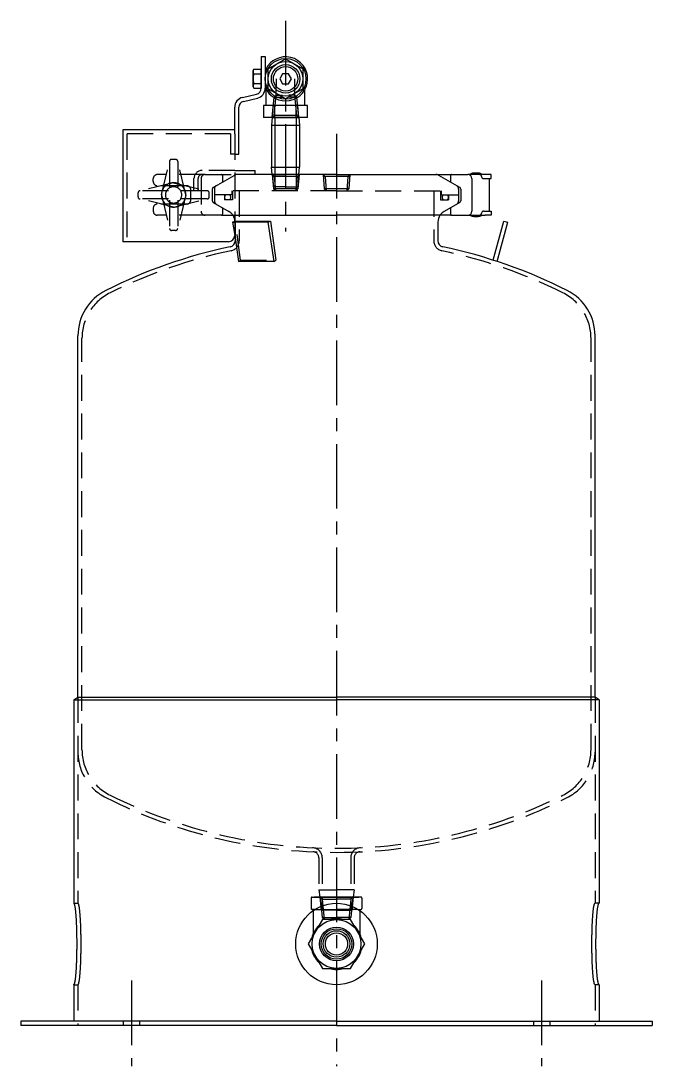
# Model space of a CAD drawing. Extents: x -205 to 605, y -774 to 175.
# Drawn here: x 295 to 605, y -738 to -225 of the extents above; entities that cross this region are included whole.
import ezdxf

# ---------------------------------------------------------------- set-up
doc = ezdxf.new("R2010")
doc.units = 0
doc.linetypes.add('CENTER', pattern=[50.8, 31.75, -6.35, 6.35, -6.35])
doc.linetypes.add('DASHED', pattern=[19.05, 12.7, -6.35])
doc.layers.get('0').update_dxf_attribs({"linetype": 'CONTINUOUS'})
doc.layers.add('CENTER', color=1, linetype='CENTER')

msp = doc.modelspace()

# ---------------------------------------------------------------- linework, layer by layer
at = {"color": 7, "linetype": 'CONTINUOUS'}
for p, q in [((413, -242), (415, -242)), ((413, -242), (413, -257.61)), ((415, -242), (415, -257.61)), ((409, -248.92), (409.35, -248.3)), ((409, -256.92), (409, -248.92)), ((409.35, -248.3), (413, -248.3)), ((409.35, -250.61), (413, -250.61)), ((413, -257.54), (413, -248.3)), ((415, -248.38), (416.5, -248.38)), ((409.35, -255.23), (413, -255.23)), ((415, -256.38), (416.5, -256.38)), ((403.87, -262.11), (410.67, -260.54)), ((409, -256.92), (409.35, -257.54)), ((409.35, -257.54), (413, -257.54)), ((415.5, -266.05), (415.5, -258.2)), ((434.5, -266.05), (434.5, -258.17)), ((400, -280), (400, -266.98)), ((402, -290), (402, -266.98)), ((404.32, -264.05), (411.12, -262.49)), ((435.82, -266.05), (414.18, -266.05)), ((414.18, -266.05), (414.18, -272)), ((435.82, -272), (435.82, -266.05)), ((435.82, -272), (414.18, -272)), ((418.44, -272), (418.1, -275.7)), ((418.44, -272), (431.56, -272)), ((419.75, -272), (419.75, -300)), ((430.25, -272), (430.25, -300)), ((431.56, -272), (431.9, -275.7)), ((418.1, -275.7), (418.1, -296.3)), ((418.1, -275.7), (431.9, -275.7)), ((431.9, -275.7), (431.9, -296.3)), ((345, -278), (345, -333)), ((400, -278), (345, -278)), ((400, -290), (402, -290)), ((418.44, -300), (418.1, -296.3)), ((418.1, -296.3), (431.9, -296.3)), ((431.56, -300), (431.9, -296.3)), ((400, -298), (410, -298)), ((450, -300), (400, -300)), ((410, -300), (410, -298)), ((418.44, -300), (425, -300)), ((450, -300), (514.5, -300)), ((526.01, -300), (514.5, -300)), ((516.5, -302), (516.5, -318)), ((521.25, -301), (521.25, -301)), ((522.25, -302), (525.04, -302)), ((525.04, -302), (526.01, -302)), ((525.04, -302), (525.04, -318)), ((526.01, -302), (526.01, -300)), ((522.25, -318), (525.04, -318)), ((525.04, -318), (526.01, -318)), ((526.01, -318), (526.01, -320)), ((400, -320), (450, -320)), ((400, -322.98), (400.26, -322.87)), ((416.31, -323.38), (400, -323.38)), ((400.26, -322.87), (417.59, -322.87)), ((416.31, -323.38), (417.59, -322.87)), ((416.31, -323.38), (419.21, -342.7)), ((417.59, -322.87), (420.16, -342.09)), ((500.82, -320), (450, -320)), ((499.8, -323.35), (499.8, -332.56)), ((506.5, -320), (500.82, -320)), ((506.5, -320), (514.5, -320)), ((514.5, -320), (523.04, -320)), ((521.25, -319), (521.25, -319)), ((526.01, -320), (523.04, -320)), ((527, -342.09), (532.15, -322.87)), ((528.91, -342.7), (534.08, -323.38)), ((532.15, -322.87), (534.08, -323.38)), ((397, -333), (345, -333)), ((400, -330), (401.89, -342.7)), ((419.21, -342.7), (401.89, -342.7)), ((419.21, -342.7), (420.16, -342.09)), ((323, -556.71), (323, -379.24)), ((577, -556.71), (577, -379.24)), ((321, -558), (323, -556.71)), ((321, -558), (450, -558)), ((321, -558), (321, -658)), ((323, -556.71), (450, -556.71)), ((577, -556.71), (450, -556.71)), ((579, -558), (450, -558)), ((579, -558), (577, -556.71)), ((579, -558), (579, -658)), ((438.5, -661.64), (438.5, -673.92)), ((439.46, -661), (450, -661)), ((460.54, -661), (450, -661)), ((461.5, -661.64), (461.5, -673.92)), ((450, -666), (443.93, -666)), ((321, -698), (321, -716)), ((579, -698), (579, -716)), ((450, -716), (295, -716)), ((295, -716), (295, -718)), ((450, -718), (295, -718)), ((450, -716), (605, -716)), ((450, -718), (605, -718)), ((605, -716), (605, -718))]:
    msp.add_line(p, q, dxfattribs=at)
at = {"color": 3, "linetype": 'DASHED'}
for p, q in [((420.44, -260.99), (420.45, -253)), ((429.58, -262.06), (429.6, -253)), ((419.42, -270.99), (420.44, -260.99)), ((419.44, -261.99), (420.44, -260.99)), ((420.44, -260.99), (423.45, -261)), ((429.58, -261.01), (426.57, -261)), ((430.57, -271.01), (429.58, -261.01)), ((430.58, -262.01), (429.58, -261.01)), ((418.42, -271.99), (419.44, -261.99)), ((418.44, -272), (419, -266)), ((419, -266), (431, -266)), ((419.44, -261.99), (423.45, -262)), ((419.75, -272), (419.75, -266)), ((430.58, -262.01), (426.57, -262)), ((430.25, -272), (430.25, -266)), ((431.57, -272.01), (430.58, -262.01)), ((431.56, -272), (431, -266)), ((418.42, -271.99), (419.42, -270.99)), ((430.57, -271.01), (419.42, -270.99)), ((431.57, -272.01), (430.57, -271.01)), ((347, -280), (347, -333)), ((398, -280), (347, -280)), ((398, -280), (398, -290)), ((400, -280), (400, -330)), ((371, -292.54), (369, -292.54)), ((400, -290), (398, -290)), ((364, -310), (368, -293.54)), ((368, -293.54), (368, -326.46)), ((372, -293.54), (372, -326.46)), ((376, -310), (372, -293.54)), ((360, -303.5), (360, -302)), ((385.5, -300), (362, -300)), ((380, -308), (380, -302)), ((382, -308), (382, -302)), ((383.5, -302), (383.5, -318)), ((400, -298), (384, -298)), ((385.5, -300), (400, -300)), ((389.5, -306.29), (399.7, -300.4)), ((394, -300.5), (394, -303.69)), ((418.37, -300), (419, -307)), ((418.37, -300), (419.37, -301)), ((418.44, -300), (419, -306)), ((431.54, -301), (418.46, -301)), ((419.37, -301), (420, -308)), ((419.75, -300), (419.75, -306)), ((430.63, -301), (430, -308)), ((430.25, -300), (430.25, -306)), ((431.63, -300), (430.63, -301)), ((431.63, -300), (431, -307)), ((431.56, -300), (431, -306)), ((443.37, -300), (444.37, -301)), ((443.37, -300), (444, -307)), ((456.54, -301), (443.46, -301)), ((444.37, -301), (445, -308)), ((455.63, -301), (455, -308)), ((456.63, -300), (455.63, -301)), ((456.63, -300), (456, -307)), ((510.5, -306.29), (500.3, -300.4)), ((506, -300.5), (506, -303.69)), ((370, -304), (353.54, -308)), ((386.46, -308), (353.54, -308)), ((376.42, -305.5), (362, -305.5)), ((370, -304), (386.46, -308)), ((378.42, -312.5), (378.42, -307.5)), ((382, -308), (380, -308)), ((389, -307.15), (389, -312.85)), ((390, -307.15), (390, -312.85)), ((450, -308), (398.65, -308)), ((398.65, -308), (398.65, -310)), ((399, -308), (399, -312.4)), ((402.2, -308), (402.2, -332.56)), ((425, -306), (419, -306)), ((431, -307), (419, -307)), ((419, -307), (420, -308)), ((425, -306), (431, -306)), ((431, -307), (430, -308)), ((456, -307), (444, -307)), ((444, -307), (445, -308)), ((450, -308), (501.35, -308)), ((456, -307), (455, -308)), ((497.8, -308), (497.8, -332.56)), ((501, -308), (501, -312.4)), ((501.35, -308), (501.35, -310)), ((510, -307.15), (510, -312.85)), ((511, -307.15), (511, -312.85)), ((352.54, -311), (352.54, -309)), ((386.46, -312), (353.54, -312)), ((370, -316), (353.54, -312)), ((364, -310), (368, -326.46)), ((370, -316), (386.46, -312)), ((376, -310), (372, -326.46)), ((387.46, -311), (387.46, -309)), ((399, -310), (390, -310)), ((395, -310), (395, -312.4)), ((399, -312.4), (395, -312.4)), ((501, -310), (510, -310)), ((501, -312.4), (505, -312.4)), ((505, -310), (505, -312.4)), ((360, -316.5), (360, -318)), ((376.42, -314.5), (362, -314.5)), ((389.5, -313.71), (397.2, -318.16)), ((394, -316.31), (394, -319.5)), ((510.5, -313.71), (502.8, -318.16)), ((506, -316.31), (506, -319.5)), ((385.5, -320), (362, -320)), ((393.5, -320), (385.5, -320)), ((393.5, -320), (400, -320)), ((399, -323.38), (400, -322.98)), ((399, -323.38), (400, -323.38)), ((399, -323.38), (400, -330)), ((400.2, -323.35), (400.2, -332.56)), ((402.84, -342.09), (400.26, -322.87)), ((371, -327.46), (369, -327.46)), ((401.89, -342.7), (402.84, -342.09)), ((402.84, -342.09), (420.16, -342.09)), ((325, -582.56), (325, -380.47)), ((575, -582.56), (575, -380.47)), ((323, -556.71), (323, -658)), ((577, -556.71), (577, -658)), ((441.35, -635.73), (441.35, -651.35)), ((443, -635.72), (443, -661.35)), ((457, -635.72), (457, -661.35)), ((458.65, -635.73), (458.65, -651.35)), ((441.35, -651.35), (450, -651.35)), ((441.35, -651.35), (441.77, -655)), ((458.65, -651.35), (450, -651.35)), ((458.65, -651.35), (458.23, -655)), ((437.5, -655.5), (437.5, -660.5)), ((438, -655), (450, -655)), ((450, -655), (439, -655)), ((441.77, -655), (442.5, -661.35)), ((441.93, -655), (442.93, -665)), ((441.93, -655), (442.93, -656)), ((442.93, -656), (450, -656)), ((442.93, -656), (443.93, -666)), ((462, -655), (450, -655)), ((450, -655), (461, -655)), ((457.07, -656), (450, -656)), ((457.07, -656), (456.07, -666)), ((458.07, -655), (457.07, -656)), ((458.07, -655), (457.07, -665)), ((458.23, -655), (457.5, -661.35)), ((462.5, -655.5), (462.5, -660.5)), ((321, -658), (323, -658)), ((439.46, -661), (438, -661)), ((438.5, -661.64), (438.5, -661)), ((450, -661.35), (442.5, -661.35)), ((450, -661.35), (457.5, -661.35)), ((460.54, -661), (462, -661)), ((461.5, -661.64), (461.5, -661)), ((579, -658), (577, -658)), ((442.93, -665), (450, -665)), ((442.93, -665), (443.93, -666)), ((457.07, -665), (450, -665)), ((457.07, -665), (456.07, -666)), ((321, -698), (323, -698)), ((323, -698), (323, -718)), ((577, -698), (577, -718)), ((579, -698), (577, -698)), ((345.24, -716), (345.24, -718)), ((353.24, -716), (353.24, -718)), ((546.76, -716), (546.76, -718)), ((554.76, -716), (554.76, -718))]:
    msp.add_line(p, q, dxfattribs=at)
at = {"color": 7, "linetype": 'CONTINUOUS'}
for points in [[(433.5, -257.91), (425, -262.81), (416.5, -257.91), (416.5, -248.09), (425, -243.19), (433.5, -248.09)], [(426.44, -255.5), (427.88, -253), (426.44, -250.5), (423.55, -250.5), (422.11, -253), (423.55, -255.5)], [(443.07, -666), (436.14, -678), (443.07, -690), (456.93, -690), (463.86, -678), (456.93, -666)]]:
    msp.add_lwpolyline(points, close=True, dxfattribs=at)
for points in [[(521.25, -300, 0), (521.25, -299.98, 0), (521.25, -299.96, 0), (521.24, -299.94, 0), (521.24, -299.93, 0), (521.23, -299.91, 0), (521.22, -299.89, 0), (521.21, -299.87, 0), (521.2, -299.85, 0), (521.18, -299.84, 0), (521.17, -299.82, 0), (521.15, -299.8, 0), (521.13, -299.78, 0), (521.11, -299.77, 0), (521.09, -299.75, 0), (521.07, -299.73, 0), (521.04, -299.71, 0), (521.01, -299.7, 0), (520.99, -299.68, 0), (520.96, -299.66, 0), (520.92, -299.65, 0), (520.89, -299.63, 0), (520.86, -299.62, 0), (520.82, -299.6, 0), (520.79, -299.58, 0), (520.75, -299.57, 0), (520.71, -299.56, 0), (520.67, -299.54, 0), (520.63, -299.53, 0), (520.58, -299.51, 0), (520.54, -299.5, 0), (520.49, -299.49, 0), (520.45, -299.47, 0), (520.4, -299.46, 0), (520.35, -299.45, 0), (520.3, -299.44, 0), (520.25, -299.42, 0), (520.19, -299.41, 0), (520.14, -299.4, 0), (520.08, -299.39, 0), (520.03, -299.38, 0), (519.97, -299.37, 0), (519.91, -299.36, 0), (519.86, -299.35, 0), (519.8, -299.34, 0), (519.74, -299.33, 0), (519.68, -299.32, 0), (519.61, -299.32, 0), (519.55, -299.31, 0), (519.49, -299.3, 0), (519.43, -299.3, 0), (519.36, -299.29, 0), (519.3, -299.29, 0), (519.23, -299.28, 0), (519.17, -299.28, 0), (519.1, -299.27, 0), (519.04, -299.27, 0), (518.97, -299.26, 0), (518.9, -299.26, 0), (518.84, -299.26, 0), (518.77, -299.26, 0), (518.7, -299.25, 0), (518.63, -299.25, 0), (518.57, -299.25, 0), (518.5, -299.25, 0), (518.43, -299.25, 0), (518.37, -299.25, 0), (518.3, -299.25, 0), (518.23, -299.26, 0), (518.16, -299.26, 0), (518.1, -299.26, 0), (518.03, -299.26, 0), (517.96, -299.27, 0), (517.9, -299.27, 0), (517.83, -299.28, 0), (517.77, -299.28, 0), (517.7, -299.29, 0), (517.64, -299.29, 0), (517.57, -299.3, 0), (517.51, -299.3, 0), (517.45, -299.31, 0), (517.39, -299.32, 0), (517.32, -299.32, 0), (517.26, -299.33, 0), (517.2, -299.34, 0), (517.14, -299.35, 0), (517.09, -299.36, 0), (517.03, -299.37, 0), (516.97, -299.38, 0), (516.92, -299.39, 0), (516.86, -299.4, 0), (516.81, -299.41, 0), (516.75, -299.42, 0), (516.7, -299.44, 0), (516.65, -299.45, 0), (516.6, -299.46, 0), (516.55, -299.47, 0), (516.51, -299.49, 0), (516.46, -299.5, 0), (516.42, -299.51, 0), (516.37, -299.53, 0), (516.33, -299.54, 0), (516.29, -299.56, 0), (516.25, -299.57, 0), (516.21, -299.58, 0), (516.18, -299.6, 0), (516.14, -299.62, 0), (516.11, -299.63, 0), (516.08, -299.65, 0), (516.04, -299.66, 0), (516.01, -299.68, 0), (515.99, -299.7, 0), (515.96, -299.71, 0), (515.93, -299.73, 0), (515.91, -299.75, 0), (515.89, -299.77, 0), (515.87, -299.78, 0), (515.85, -299.8, 0), (515.83, -299.82, 0), (515.82, -299.84, 0), (515.8, -299.85, 0), (515.79, -299.87, 0), (515.78, -299.89, 0), (515.77, -299.91, 0), (515.76, -299.93, 0), (515.76, -299.94, 0), (515.75, -299.96, 0), (515.75, -299.98, 0), (515.75, -300, 0)], [(521.25, -320, 0), (521.25, -320.02, 0), (521.25, -320.04, 0), (521.24, -320.06, 0), (521.24, -320.07, 0), (521.23, -320.09, 0), (521.22, -320.11, 0), (521.21, -320.13, 0), (521.2, -320.15, 0), (521.18, -320.16, 0), (521.17, -320.18, 0), (521.15, -320.2, 0), (521.13, -320.22, 0), (521.11, -320.23, 0), (521.09, -320.25, 0), (521.07, -320.27, 0), (521.04, -320.29, 0), (521.01, -320.3, 0), (520.99, -320.32, 0), (520.96, -320.34, 0), (520.92, -320.35, 0), (520.89, -320.37, 0), (520.86, -320.38, 0), (520.82, -320.4, 0), (520.79, -320.42, 0), (520.75, -320.43, 0), (520.71, -320.44, 0), (520.67, -320.46, 0), (520.63, -320.47, 0), (520.58, -320.49, 0), (520.54, -320.5, 0), (520.49, -320.51, 0), (520.45, -320.53, 0), (520.4, -320.54, 0), (520.35, -320.55, 0), (520.3, -320.56, 0), (520.25, -320.58, 0), (520.19, -320.59, 0), (520.14, -320.6, 0), (520.08, -320.61, 0), (520.03, -320.62, 0), (519.97, -320.63, 0), (519.91, -320.64, 0), (519.86, -320.65, 0), (519.8, -320.66, 0), (519.74, -320.67, 0), (519.68, -320.68, 0), (519.61, -320.68, 0), (519.55, -320.69, 0), (519.49, -320.7, 0), (519.43, -320.7, 0), (519.36, -320.71, 0), (519.3, -320.71, 0), (519.23, -320.72, 0), (519.17, -320.72, 0), (519.1, -320.73, 0), (519.04, -320.73, 0), (518.97, -320.74, 0), (518.9, -320.74, 0), (518.84, -320.74, 0), (518.77, -320.74, 0), (518.7, -320.75, 0), (518.63, -320.75, 0), (518.57, -320.75, 0), (518.5, -320.75, 0), (518.43, -320.75, 0), (518.37, -320.75, 0), (518.3, -320.75, 0), (518.23, -320.74, 0), (518.16, -320.74, 0), (518.1, -320.74, 0), (518.03, -320.74, 0), (517.96, -320.73, 0), (517.9, -320.73, 0), (517.83, -320.72, 0), (517.77, -320.72, 0), (517.7, -320.71, 0), (517.64, -320.71, 0), (517.57, -320.7, 0), (517.51, -320.7, 0), (517.45, -320.69, 0), (517.39, -320.68, 0), (517.32, -320.68, 0), (517.26, -320.67, 0), (517.2, -320.66, 0), (517.14, -320.65, 0), (517.09, -320.64, 0), (517.03, -320.63, 0), (516.97, -320.62, 0), (516.92, -320.61, 0), (516.86, -320.6, 0), (516.81, -320.59, 0), (516.75, -320.58, 0), (516.7, -320.56, 0), (516.65, -320.55, 0), (516.6, -320.54, 0), (516.55, -320.53, 0), (516.51, -320.51, 0), (516.46, -320.5, 0), (516.42, -320.49, 0), (516.37, -320.47, 0), (516.33, -320.46, 0), (516.29, -320.44, 0), (516.25, -320.43, 0), (516.21, -320.42, 0), (516.18, -320.4, 0), (516.14, -320.38, 0), (516.11, -320.37, 0), (516.08, -320.35, 0), (516.04, -320.34, 0), (516.01, -320.32, 0), (515.99, -320.3, 0), (515.96, -320.29, 0), (515.93, -320.27, 0), (515.91, -320.25, 0), (515.89, -320.23, 0), (515.87, -320.22, 0), (515.85, -320.2, 0), (515.83, -320.18, 0), (515.82, -320.16, 0), (515.8, -320.15, 0), (515.79, -320.13, 0), (515.78, -320.11, 0), (515.77, -320.09, 0), (515.76, -320.07, 0), (515.76, -320.06, 0), (515.75, -320.04, 0), (515.75, -320.02, 0), (515.75, -320, 0)], [(321, -698, 0), (321.04, -697.99, 0), (321.08, -697.98, 0), (321.12, -697.95, 0), (321.15, -697.9, 0), (321.19, -697.85, 0), (321.23, -697.78, 0), (321.27, -697.71, 0), (321.3, -697.62, 0), (321.34, -697.51, 0), (321.38, -697.4, 0), (321.42, -697.28, 0), (321.45, -697.14, 0), (321.49, -696.99, 0), (321.52, -696.83, 0), (321.56, -696.66, 0), (321.6, -696.48, 0), (321.63, -696.28, 0), (321.67, -696.08, 0), (321.7, -695.86, 0), (321.74, -695.64, 0), (321.77, -695.4, 0), (321.8, -695.15, 0), (321.83, -694.9, 0), (321.87, -694.63, 0), (321.9, -694.35, 0), (321.93, -694.06, 0), (321.96, -693.77, 0), (321.99, -693.46, 0), (322.02, -693.14, 0), (322.05, -692.82, 0), (322.08, -692.49, 0), (322.1, -692.14, 0), (322.13, -691.79, 0), (322.16, -691.43, 0), (322.18, -691.06, 0), (322.21, -690.69, 0), (322.23, -690.3, 0), (322.25, -689.91, 0), (322.27, -689.52, 0), (322.3, -689.11, 0), (322.32, -688.7, 0), (322.34, -688.28, 0), (322.36, -687.86, 0), (322.38, -687.43, 0), (322.39, -686.99, 0), (322.41, -686.55, 0), (322.43, -686.11, 0), (322.44, -685.65, 0), (322.45, -685.2, 0), (322.47, -684.74, 0), (322.48, -684.27, 0), (322.49, -683.81, 0), (322.5, -683.33, 0), (322.51, -682.86, 0), (322.52, -682.38, 0), (322.53, -681.9, 0), (322.54, -681.42, 0), (322.54, -680.93, 0), (322.55, -680.45, 0), (322.55, -679.96, 0), (322.56, -679.47, 0), (322.56, -678.98, 0), (322.56, -678.49, 0), (322.56, -678, 0), (322.56, -677.51, 0), (322.56, -677.02, 0), (322.56, -676.53, 0), (322.55, -676.04, 0), (322.55, -675.55, 0), (322.54, -675.07, 0), (322.54, -674.58, 0), (322.53, -674.1, 0), (322.52, -673.62, 0), (322.51, -673.14, 0), (322.5, -672.67, 0), (322.49, -672.19, 0), (322.48, -671.73, 0), (322.47, -671.26, 0), (322.45, -670.8, 0), (322.44, -670.35, 0), (322.43, -669.89, 0), (322.41, -669.45, 0), (322.39, -669.01, 0), (322.38, -668.57, 0), (322.36, -668.14, 0), (322.34, -667.72, 0), (322.32, -667.3, 0), (322.3, -666.89, 0), (322.27, -666.48, 0), (322.25, -666.09, 0), (322.23, -665.7, 0), (322.21, -665.31, 0), (322.18, -664.94, 0), (322.16, -664.57, 0), (322.13, -664.21, 0), (322.1, -663.86, 0), (322.08, -663.51, 0), (322.05, -663.18, 0), (322.02, -662.86, 0), (321.99, -662.54, 0), (321.96, -662.23, 0), (321.93, -661.94, 0), (321.9, -661.65, 0), (321.87, -661.37, 0), (321.83, -661.1, 0), (321.8, -660.85, 0), (321.77, -660.6, 0), (321.74, -660.36, 0), (321.7, -660.14, 0), (321.67, -659.92, 0), (321.63, -659.72, 0), (321.6, -659.52, 0), (321.56, -659.34, 0), (321.52, -659.17, 0), (321.49, -659.01, 0), (321.45, -658.86, 0), (321.42, -658.72, 0), (321.38, -658.6, 0), (321.34, -658.49, 0), (321.3, -658.38, 0), (321.27, -658.29, 0), (321.23, -658.22, 0), (321.19, -658.15, 0), (321.15, -658.1, 0), (321.12, -658.05, 0), (321.08, -658.02, 0), (321.04, -658.01, 0), (321, -658, 0)], [(579, -698, 0), (578.96, -697.99, 0), (578.92, -697.98, 0), (578.88, -697.95, 0), (578.85, -697.9, 0), (578.81, -697.85, 0), (578.77, -697.78, 0), (578.73, -697.71, 0), (578.7, -697.62, 0), (578.66, -697.51, 0), (578.62, -697.4, 0), (578.58, -697.28, 0), (578.55, -697.14, 0), (578.51, -696.99, 0), (578.48, -696.83, 0), (578.44, -696.66, 0), (578.4, -696.48, 0), (578.37, -696.28, 0), (578.33, -696.08, 0), (578.3, -695.86, 0), (578.26, -695.64, 0), (578.23, -695.4, 0), (578.2, -695.15, 0), (578.17, -694.9, 0), (578.13, -694.63, 0), (578.1, -694.35, 0), (578.07, -694.06, 0), (578.04, -693.77, 0), (578.01, -693.46, 0), (577.98, -693.14, 0), (577.95, -692.82, 0), (577.92, -692.49, 0), (577.9, -692.14, 0), (577.87, -691.79, 0), (577.84, -691.43, 0), (577.82, -691.06, 0), (577.79, -690.69, 0), (577.77, -690.3, 0), (577.75, -689.91, 0), (577.73, -689.52, 0), (577.7, -689.11, 0), (577.68, -688.7, 0), (577.66, -688.28, 0), (577.64, -687.86, 0), (577.62, -687.43, 0), (577.61, -686.99, 0), (577.59, -686.55, 0), (577.57, -686.11, 0), (577.56, -685.65, 0), (577.54, -685.2, 0), (577.53, -684.74, 0), (577.52, -684.27, 0), (577.51, -683.81, 0), (577.5, -683.33, 0), (577.49, -682.86, 0), (577.48, -682.38, 0), (577.47, -681.9, 0), (577.46, -681.42, 0), (577.46, -680.93, 0), (577.45, -680.45, 0), (577.45, -679.96, 0), (577.44, -679.47, 0), (577.44, -678.98, 0), (577.44, -678.49, 0), (577.44, -678, 0), (577.44, -677.51, 0), (577.44, -677.02, 0), (577.44, -676.53, 0), (577.45, -676.04, 0), (577.45, -675.55, 0), (577.46, -675.07, 0), (577.46, -674.58, 0), (577.47, -674.1, 0), (577.48, -673.62, 0), (577.49, -673.14, 0), (577.5, -672.67, 0), (577.51, -672.19, 0), (577.52, -671.73, 0), (577.53, -671.26, 0), (577.54, -670.8, 0), (577.56, -670.35, 0), (577.57, -669.89, 0), (577.59, -669.45, 0), (577.61, -669.01, 0), (577.62, -668.57, 0), (577.64, -668.14, 0), (577.66, -667.72, 0), (577.68, -667.3, 0), (577.7, -666.89, 0), (577.73, -666.48, 0), (577.75, -666.09, 0), (577.77, -665.7, 0), (577.79, -665.31, 0), (577.82, -664.94, 0), (577.84, -664.57, 0), (577.87, -664.21, 0), (577.9, -663.86, 0), (577.92, -663.51, 0), (577.95, -663.18, 0), (577.98, -662.86, 0), (578.01, -662.54, 0), (578.04, -662.23, 0), (578.07, -661.94, 0), (578.1, -661.65, 0), (578.13, -661.37, 0), (578.17, -661.1, 0), (578.2, -660.85, 0), (578.23, -660.6, 0), (578.26, -660.36, 0), (578.3, -660.14, 0), (578.33, -659.92, 0), (578.37, -659.72, 0), (578.4, -659.52, 0), (578.44, -659.34, 0), (578.48, -659.17, 0), (578.51, -659.01, 0), (578.55, -658.86, 0), (578.58, -658.72, 0), (578.62, -658.6, 0), (578.66, -658.49, 0), (578.7, -658.38, 0), (578.73, -658.29, 0), (578.77, -658.22, 0), (578.81, -658.15, 0), (578.85, -658.1, 0), (578.88, -658.05, 0), (578.92, -658.02, 0), (578.96, -658.01, 0), (579, -658, 0)]]:
    msp.add_polyline3d(points, dxfattribs=at)
at = {"color": 3, "linetype": 'DASHED'}
for points in [[(323, -698, 0), (323.04, -697.99, 0), (323.08, -697.98, 0), (323.12, -697.95, 0), (323.15, -697.9, 0), (323.19, -697.85, 0), (323.23, -697.78, 0), (323.27, -697.71, 0), (323.3, -697.62, 0), (323.34, -697.51, 0), (323.38, -697.4, 0), (323.42, -697.28, 0), (323.45, -697.14, 0), (323.49, -696.99, 0), (323.52, -696.83, 0), (323.56, -696.66, 0), (323.6, -696.48, 0), (323.63, -696.28, 0), (323.67, -696.08, 0), (323.7, -695.86, 0), (323.74, -695.64, 0), (323.77, -695.4, 0), (323.8, -695.15, 0), (323.83, -694.9, 0), (323.87, -694.63, 0), (323.9, -694.35, 0), (323.93, -694.06, 0), (323.96, -693.77, 0), (323.99, -693.46, 0), (324.02, -693.14, 0), (324.05, -692.82, 0), (324.08, -692.49, 0), (324.1, -692.14, 0), (324.13, -691.79, 0), (324.16, -691.43, 0), (324.18, -691.06, 0), (324.21, -690.69, 0), (324.23, -690.3, 0), (324.25, -689.91, 0), (324.27, -689.52, 0), (324.3, -689.11, 0), (324.32, -688.7, 0), (324.34, -688.28, 0), (324.36, -687.86, 0), (324.38, -687.43, 0), (324.39, -686.99, 0), (324.41, -686.55, 0), (324.43, -686.11, 0), (324.44, -685.65, 0), (324.45, -685.2, 0), (324.47, -684.74, 0), (324.48, -684.27, 0), (324.49, -683.81, 0), (324.5, -683.33, 0), (324.51, -682.86, 0), (324.52, -682.38, 0), (324.53, -681.9, 0), (324.54, -681.42, 0), (324.54, -680.93, 0), (324.55, -680.45, 0), (324.55, -679.96, 0), (324.56, -679.47, 0), (324.56, -678.98, 0), (324.56, -678.49, 0), (324.56, -678, 0), (324.56, -677.51, 0), (324.56, -677.02, 0), (324.56, -676.53, 0), (324.55, -676.04, 0), (324.55, -675.55, 0), (324.54, -675.07, 0), (324.54, -674.58, 0), (324.53, -674.1, 0), (324.52, -673.62, 0), (324.51, -673.14, 0), (324.5, -672.67, 0), (324.49, -672.19, 0), (324.48, -671.73, 0), (324.47, -671.26, 0), (324.45, -670.8, 0), (324.44, -670.35, 0), (324.43, -669.89, 0), (324.41, -669.45, 0), (324.39, -669.01, 0), (324.38, -668.57, 0), (324.36, -668.14, 0), (324.34, -667.72, 0), (324.32, -667.3, 0), (324.3, -666.89, 0), (324.27, -666.48, 0), (324.25, -666.09, 0), (324.23, -665.7, 0), (324.21, -665.31, 0), (324.18, -664.94, 0), (324.16, -664.57, 0), (324.13, -664.21, 0), (324.1, -663.86, 0), (324.08, -663.51, 0), (324.05, -663.18, 0), (324.02, -662.86, 0), (323.99, -662.54, 0), (323.96, -662.23, 0), (323.93, -661.94, 0), (323.9, -661.65, 0), (323.87, -661.37, 0), (323.83, -661.1, 0), (323.8, -660.85, 0), (323.77, -660.6, 0), (323.74, -660.36, 0), (323.7, -660.14, 0), (323.67, -659.92, 0), (323.63, -659.72, 0), (323.6, -659.52, 0), (323.56, -659.34, 0), (323.52, -659.17, 0), (323.49, -659.01, 0), (323.45, -658.86, 0), (323.42, -658.72, 0), (323.38, -658.6, 0), (323.34, -658.49, 0), (323.3, -658.38, 0), (323.27, -658.29, 0), (323.23, -658.22, 0), (323.19, -658.15, 0), (323.15, -658.1, 0), (323.12, -658.05, 0), (323.08, -658.02, 0), (323.04, -658.01, 0), (323, -658, 0)], [(577, -698, 0), (576.96, -697.99, 0), (576.92, -697.98, 0), (576.88, -697.95, 0), (576.85, -697.9, 0), (576.81, -697.85, 0), (576.77, -697.78, 0), (576.73, -697.71, 0), (576.7, -697.62, 0), (576.66, -697.51, 0), (576.62, -697.4, 0), (576.58, -697.28, 0), (576.55, -697.14, 0), (576.51, -696.99, 0), (576.48, -696.83, 0), (576.44, -696.66, 0), (576.4, -696.48, 0), (576.37, -696.28, 0), (576.33, -696.08, 0), (576.3, -695.86, 0), (576.26, -695.64, 0), (576.23, -695.4, 0), (576.2, -695.15, 0), (576.17, -694.9, 0), (576.13, -694.63, 0), (576.1, -694.35, 0), (576.07, -694.06, 0), (576.04, -693.77, 0), (576.01, -693.46, 0), (575.98, -693.14, 0), (575.95, -692.82, 0), (575.92, -692.49, 0), (575.9, -692.14, 0), (575.87, -691.79, 0), (575.84, -691.43, 0), (575.82, -691.06, 0), (575.79, -690.69, 0), (575.77, -690.3, 0), (575.75, -689.91, 0), (575.73, -689.52, 0), (575.7, -689.11, 0), (575.68, -688.7, 0), (575.66, -688.28, 0), (575.64, -687.86, 0), (575.62, -687.43, 0), (575.61, -686.99, 0), (575.59, -686.55, 0), (575.57, -686.11, 0), (575.56, -685.65, 0), (575.54, -685.2, 0), (575.53, -684.74, 0), (575.52, -684.27, 0), (575.51, -683.81, 0), (575.5, -683.33, 0), (575.49, -682.86, 0), (575.48, -682.38, 0), (575.47, -681.9, 0), (575.46, -681.42, 0), (575.46, -680.93, 0), (575.45, -680.45, 0), (575.45, -679.96, 0), (575.44, -679.47, 0), (575.44, -678.98, 0), (575.44, -678.49, 0), (575.44, -678, 0), (575.44, -677.51, 0), (575.44, -677.02, 0), (575.44, -676.53, 0), (575.45, -676.04, 0), (575.45, -675.55, 0), (575.46, -675.07, 0), (575.46, -674.58, 0), (575.47, -674.1, 0), (575.48, -673.62, 0), (575.49, -673.14, 0), (575.5, -672.67, 0), (575.51, -672.19, 0), (575.52, -671.73, 0), (575.53, -671.26, 0), (575.54, -670.8, 0), (575.56, -670.35, 0), (575.57, -669.89, 0), (575.59, -669.45, 0), (575.61, -669.01, 0), (575.62, -668.57, 0), (575.64, -668.14, 0), (575.66, -667.72, 0), (575.68, -667.3, 0), (575.7, -666.89, 0), (575.73, -666.48, 0), (575.75, -666.09, 0), (575.77, -665.7, 0), (575.79, -665.31, 0), (575.82, -664.94, 0), (575.84, -664.57, 0), (575.87, -664.21, 0), (575.9, -663.86, 0), (575.92, -663.51, 0), (575.95, -663.18, 0), (575.98, -662.86, 0), (576.01, -662.54, 0), (576.04, -662.23, 0), (576.07, -661.94, 0), (576.1, -661.65, 0), (576.13, -661.37, 0), (576.17, -661.1, 0), (576.2, -660.85, 0), (576.23, -660.6, 0), (576.26, -660.36, 0), (576.3, -660.14, 0), (576.33, -659.92, 0), (576.37, -659.72, 0), (576.4, -659.52, 0), (576.44, -659.34, 0), (576.48, -659.17, 0), (576.51, -659.01, 0), (576.55, -658.86, 0), (576.58, -658.72, 0), (576.62, -658.6, 0), (576.66, -658.49, 0), (576.7, -658.38, 0), (576.73, -658.29, 0), (576.77, -658.22, 0), (576.81, -658.15, 0), (576.85, -658.1, 0), (576.88, -658.05, 0), (576.92, -658.02, 0), (576.96, -658.01, 0), (577, -658, 0)]]:
    msp.add_polyline3d(points, dxfattribs=at)
at = {"color": 7, "linetype": 'CONTINUOUS'}
for centre, radius in [((425, -253), 10), ((425, -253), 8.5), ((425, -253), 7), ((425, -253), 6), ((450, -678), 20), ((450, -678), 12), ((450, -678), 8.3), ((450, -678), 7.5), ((450, -678), 6.53), ((450, -678), 5.45)]:
    msp.add_circle(centre, radius, dxfattribs=at)
for centre, radius, start, end in [((425, -253), 10.82, 202.4613, 154.6989), ((411.04, -249.46), 2.04, 145.6158, 214.3842), ((416.64, -252.92), 7.64, 162.412, 197.588), ((411.04, -256.38), 2.04, 145.6158, 214.3842), ((410, -257.61), 3, 282.9946, 0), ((410, -257.61), 5, 282.9946, 0), ((405, -266.98), 5, 102.9946, 180), ((405, -266.98), 3, 102.9946, 180), ((514.5, -302), 2, 0, 90), ((520.25, -301), 1, 0, 90), ((522.25, -301), 1, 180, 270), ((514.5, -318), 2, 270, 0), ((522.25, -319), 1, 90, 180), ((394.2, -323.35), 6, 0, 33.976), ((505.8, -323.35), 6, 146.024, 180), ((520.25, -319), 1, 270, 0), ((397, -330), 3, 270, 0), ((397.2, -332.56), 3, 281.95, 0), ((502.8, -332.56), 3, 180, 258.05), ((450, -582.03), 252, 101.95, 116.7013), ((450, -582.03), 252, 63.2987, 78.05), ((348, -379.24), 25, 116.7013, 180), ((552, -379.24), 25, 0, 63.2987), ((450, -678), 12.5, 73.7398, 106.2602), ((450, -678), 12.5, 133.7398, 166.2602), ((450, -678), 12.5, 13.7398, 46.2602), ((450, -678), 12.5, 193.7398, 226.2602), ((450, -678), 12.5, 313.7398, 346.2602), ((450, -678), 12.5, 253.7398, 286.2602)]:
    msp.add_arc(centre, radius, start, end, dxfattribs=at)
at = {"color": 3, "linetype": 'DASHED'}
for centre, radius, start, end in [((369, -293.54), 1, 90, 180), ((371, -293.54), 1, 0, 90), ((362, -302), 2, 90, 180), ((384, -302), 4, 90, 180), ((384, -302), 2, 90, 180), ((385.5, -302), 2, 90, 180), ((393.5, -300.5), 0.5, 0, 90), ((401.2, -303), 3, 90, 120), ((498.8, -303), 3, 60, 90), ((506.5, -300.5), 0.5, 90, 180), ((353.54, -309), 1, 90, 180), ((362, -303.5), 2, 180, 270), ((370, -310), 6, 109.4712, 250.5288), ((370, -310), 6, 19.4712, 160.5288), ((370, -310), 4, 120, 240), ((370, -310), 4, 30, 150), ((370, -310), 6, 289.4712, 70.5288), ((370, -310), 4, 300, 60), ((376.42, -307.5), 2, 0, 90), ((386.46, -309), 1, 0, 90), ((390, -307.15), 1, 120, 180), ((392, -307.15), 2, 120, 180), ((508, -307.15), 2, 0, 60), ((510, -307.15), 1, 0, 60), ((353.54, -311), 1, 180, 270), ((370, -310), 6, 199.4712, 340.5288), ((370, -310), 4, 210, 330), ((376.42, -312.5), 2, 270, 0), ((386.46, -311), 1, 270, 0), ((390, -312.85), 1, 180, 240), ((392, -312.85), 2, 180, 240), ((396.55, -311.2), 1.55, 129.268, 230.732), ((396.55, -311.2), 1.55, 309.268, 50.732), ((503.45, -311.2), 1.55, 129.268, 230.732), ((503.45, -311.2), 1.55, 309.268, 50.732), ((508, -312.85), 2, 300, 0), ((510, -312.85), 1, 300, 0), ((362, -316.5), 2, 90, 180), ((362, -318), 2, 180, 270), ((385.5, -318), 2, 180, 270), ((394.2, -323.35), 6, 33.976, 60), ((505.8, -323.35), 6, 120, 146.024), ((393.5, -319.5), 0.5, 270, 0), ((506.5, -319.5), 0.5, 180, 270), ((369, -326.46), 1, 180, 270), ((371, -326.46), 1, 270, 0), ((397.2, -332.56), 5, 281.95, 0), ((502.8, -332.56), 5, 180, 258.05), ((450, -582.03), 250, 101.95, 116.3878), ((450, -582.03), 250, 63.6122, 78.05), ((350, -380.47), 25, 116.3878, 180), ((550, -380.47), 25, 0, 63.6122), ((348, -583.79), 25, 180, 243.2987), ((350, -582.56), 25, 180, 243.6122), ((550, -582.56), 25, 296.3878, 0), ((552, -583.79), 25, 296.7013, 0), ((450, -381), 250, 243.6122, 270), ((450, -381), 250, 270, 296.3878), ((450, -381), 252, 243.2987, 270), ((450, -381), 252, 270, 296.7013), ((438, -635.72), 5, 0, 87.3027), ((462, -635.72), 5, 92.6973, 180), ((438.35, -635.73), 3, 0, 87.3815), ((461.65, -635.73), 3, 92.6185, 180), ((438, -655.5), 0.5, 90, 180), ((462, -655.5), 0.5, 0, 90), ((438, -660.5), 0.5, 180, 270), ((462, -660.5), 0.5, 270, 0)]:
    msp.add_arc(centre, radius, start, end, dxfattribs=at)
at = {"layer": 'CENTER', "color": 1, "linetype": 'CENTER'}
for p, q in [((425, -224.53), (425, -328)), ((450, -280), (450, -738)), ((349.24, -696), (349.24, -738)), ((550.76, -696), (550.76, -738))]:
    msp.add_line(p, q, dxfattribs=at)

doc.saveas('drawing.dxf')
